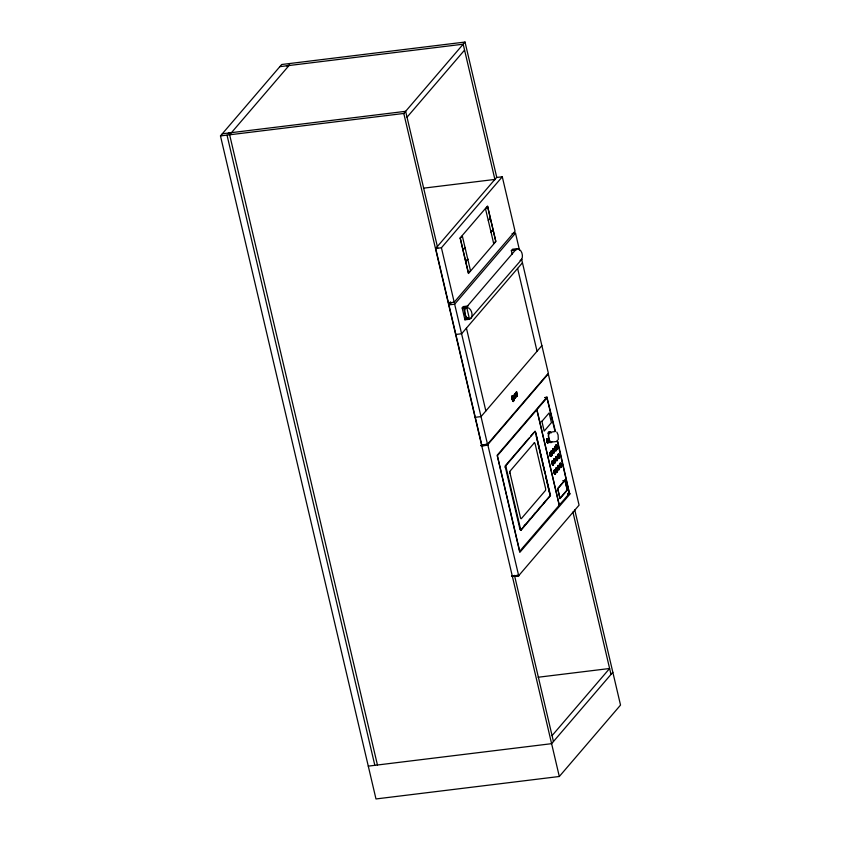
<?xml version="1.0" encoding="UTF-8"?>
<svg xmlns="http://www.w3.org/2000/svg" width="841" height="841" viewBox="0 0 841 841"><rect width="100%" height="100%" fill="white"/><g stroke="black" fill="none" stroke-linecap="round" stroke-linejoin="round"><path stroke-width="1.26" d="M512.022 397.236L512.327 395.585L513.672 399.202M513.714 400.6L513.62 399.969M513.746 400.179L513.63 401.252M515.964 397.036L515.985 396.658A1.714 0.589 83 0 0 515.89 395.974L515.848 392.673M515.522 396.605L515.586 395.953M514.398 397.309L513.977 395.775M512.18 396.941L512.18 398.529M515.838 393.672L515.88 394.618A1.798 0.62 83 0 0 515.996 395.196L516.363 395.743M514.534 398.939L514.082 399.454L514.377 397.309M511.938 396.237L512.043 397.646M513.62 400.327L513.452 401.073M515.417 396.489L515.47 397.32L515.996 397.026M487.769 444.637L548.29 373.898L579.071 505.147L518.687 575.696L487.769 444.637L481.22 445.436M505.084 465.967L505.178 467.743M546.713 439.254L546.829 442.082M549.657 452.647L549.678 453.804M549.678 453.267L549.814 452.637M549.835 453.246L551.412 450.744M552.274 454.319L552.316 453.31M552.684 449.914L552.821 449.304M552.348 454.466L551.875 451.112M551.854 461.572L552.905 465.336M551.875 462.172L552.463 460.763M554.566 447.57L556.269 444.815M554.198 452.342L554.177 451.754M554.724 447.549L554.703 446.928M553.367 464.001L552.915 465.189M553.82 459.901L553.967 459.281M555.333 473.798L554.587 473.788L553.956 470.55M555.775 457.62L555.754 457.031M557.236 448.758L557.11 446.424M557.373 448.127L556.017 450.723L555.018 450.303M558.308 439.465L558.088 434.923L556.847 432.074M555.502 473.578L555.491 471.896M555.933 468.868L556.069 468.258M558.329 457.998L558.014 457.451A2.208 0.767 83 0 1 557.72 455.875L558.519 453.982M557.289 460.048L557.268 458.934M557.72 455.349L557.867 454.739M557.425 470.708L557.141 471.78L556.395 471.38M557.877 466.597L558.025 465.988M559.212 457.189L558.582 458.334M559.822 464.327L559.801 463.727M559.391 469.026L559.391 467.344M561.325 466.156L561.241 467.154M556.9 441.504L550.55 442.145L548.868 438.855L548.5 434.997L549.173 432.432L555.47 431.454L546.913 397.204L497.157 455.244L519.791 552.39L569.704 494.382L557.488 440.274M515.239 398.098L515.028 395.932M512.148 396.941L513.126 400.789L512.663 400.106M512.053 396.553L512.4 395.995M515.155 393.556L515.144 394.881M516.605 396.553L516.679 395.491M547.806 433.683L548.416 432.085L549.867 432.327M546.618 439.412L546.829 438.855M548.027 442.166L547.649 443.091M547.985 442.702L547.912 440.095L548.08 440.621M549.73 452.794L551.812 450.755M552.726 449.462L553.262 448.505L553.904 449.062M552.243 454.876L552.432 454.298M554.618 447.097L556.3 445.036M554.776 447.076L554.86 446.466M554.124 452.216L553.946 453.015L553.336 452.731M551.927 461.709L551.959 461.173M553.872 459.438L554.072 458.881M557.163 448.61L555.638 450.65L555.028 449.693M557.12 449.168L557.32 448.589M555.817 457.168C556.563 454.645 558.067 458.892 557.457 460.027L557.184 460.458M556.017 456.61L556.027 459.838M555.27 462.193L554.902 463.118M557.772 454.897L558.172 454.172L558.75 454.676M554.03 470.687L554.23 470.13M555.975 468.416L556.574 467.722L557.131 468.605M557.93 466.145L558.13 465.588M557.341 471.706L557.331 469.026M559.875 463.864C561.22 460.321 562.629 469.635 560.295 466.829M560.074 463.307L560.264 466.986M561.273 466.618L560.905 467.543L560.484 467.133M514.208 394.429L514.114 395.627M514.934 393.535L514.829 394.66A1.671 0.578 83 0 0 515.018 395.375L515.186 395.743M514.976 250.618L465.441 308.395C463.57 312.085 465.283 318.497 469.751 319.223L521.672 259.459C523.544 255.759 521.83 249.356 517.362 248.621L515.827 249.63M471.286 318.224C473.168 314.523 471.444 308.121 466.976 307.385L465.441 308.395M516.637 396.542L515.26 395.081M551.864 441.746L551.065 442.681L549.562 441.357L548.343 436.164L549.078 432.001L550.014 431.801L551.023 433.041M552.337 454.666L552.085 455.149L552.222 451.554M554.03 452.574L553.147 452.426M552.022 461.352L552.884 460.984M557.867 454.529L558.729 454.172M558.981 458.45L559.118 455.507M554.124 470.319L554.818 470.172M556.069 468.048C557.636 466.082 558.582 472.915 556.584 471.685M549.646 496.137L549.762 493.835M574.76 509.919L620.532 705.084L559.307 776.495L375.98 798.95L220.468 135.916L281.693 64.505L465.02 42.05L496.8 177.556M228.857 132.973L228.289 133.624L230.907 133.298L289.577 64.873L286.403 65.84M220.468 135.916L403.796 113.461L465.02 42.05M407.023 117.225L464.568 50.103M435.691 248.473L496.558 177.483L502.287 176.789L515.049 231.222L454.193 302.213L448.463 302.907L435.691 248.473L441.42 247.769L502.287 176.789M460.101 238.014L487.538 206.045L495.864 241.546L468.437 273.514L460.132 238.014M465.02 247.401L462.96 249.756L460.321 238.308L462.34 235.964L464.978 247.401M467.754 259.039L465.693 261.393L463.013 249.956L465.073 247.59L467.712 259.039M490.986 232.158L493.047 229.803L495.738 241.241L493.678 243.596L491.039 232.148M521.588 259.081L548.353 373.225L487.496 444.216L481.767 444.921L448.926 304.884L450.902 302.581M448.926 304.884L454.655 304.179L515.512 233.188L519.559 250.45M462.172 307.974L463.38 306.566L467.953 306.008L466.744 307.417L462.172 307.974L464.947 319.811L469.53 319.254L466.744 307.417M512.169 254.171L511.339 250.618L512.547 249.209L517.141 248.705M517.131 248.652L515.922 250.061L511.339 250.618M464.947 319.811L466.156 318.403L468.448 318.119M522.45 262.781L461.593 333.761L455.864 334.466M541.877 345.619L481.02 416.6L475.291 417.304M512.169 396.122L512.915 396.647M516.048 392.348C518.014 402.65 516.931 389.961 516.216 392.116M516.658 391.601L516.805 393.252M514.103 399.443L513.189 395.659L513.883 395.459M513.809 396.1L513.725 396.952L513.725 396.037M514.114 397.467L514.103 398.424L514.177 397.541M513.473 401.073L512.726 400.547M541.898 421.362L549.141 412.92L551.423 422.645L544.18 431.097L541.898 421.362L541.247 421.446M528.957 438.161L505.609 465.399L505.504 467.701M530.618 436.216L533.961 432.327M550.75 456.348C554.471 452.942 548.742 459.049 549.604 453.762M557.12 449.22L556.017 450.723M551.128 456.432L552.243 455.128M523.806 526.287L525.467 524.342M528.81 520.453L530.471 518.508M533.804 514.618L535.475 512.674M538.808 508.784L540.479 506.839M543.812 502.95L545.483 501.005M564.952 480.432L557.772 488.8L559.99 498.219L567.16 489.861L564.952 480.432L562.766 480.705M552.064 735.623L609.609 668.5L538.124 677.247M612.837 672.264L551.612 743.675L368.284 766.13M521.672 259.459L520.137 260.458M534.792 431.359L535.706 432.474L550.182 495.57L520.653 530.24M546.86 438.802L547.775 439.612M547.785 442.776L547.039 442.377M552.915 448.652C554.797 448.264 555.081 454.466 553.126 452.584M555.67 450.871L555.049 450.135M556.059 456.558L556.605 456.652M558.792 458.576L559.454 456.684L558.571 454.182M556.984 460.532L556.237 460.132M560.106 463.254L560.852 463.654M558.161 465.525L558.908 465.925M556.511 467.459L555.859 468.784L556.185 471.086M558.95 469.825L559.37 467.911M557.352 471.948L556.227 470.971A2.208 0.767 83 0 1 555.933 469.394L556.017 468.763M515.68 392.652L515.932 393.63M279.853 66.649L463.181 44.195L494.96 179.69M222.308 133.772L405.635 111.317L437.719 248.095M423.412 188.184L494.897 179.427M512.074 233.609L515.512 233.188M513.189 397.74C514.524 403.932 511.559 394.376 513.105 397.383M512.264 397.667L512.558 399.328M513.367 399.517L513.178 398.15M512.842 400.127L512.526 399.338M544.894 397.499L547.071 397.236M545.063 397.646L547.239 397.383M481.273 445.152L487.864 444.269M481.241 445.278L487.78 444.479M481.22 445.614L487.769 444.815M481.241 445.804L487.791 445.005M481.273 445.993L487.822 445.183M556.164 445.162L556.889 445.562M567.643 493.488L569.82 493.225M567.643 493.94L569.83 493.667M567.601 494.329L569.788 494.066M518.329 575.244C497.409 578.061 533.604 574.256 511.885 576.358M511.833 576.222L518.371 575.412M515.134 398.329L514.503 397.688M549.583 432.169L550.508 432.663M547.028 438.687L547.607 439.202M556.111 444.836L556.7 445.047M553.136 448.737L553.883 449.651M551.254 450.765L552.001 451.26M558.96 458.555L557.646 455.833M557.015 460.826L556.427 460.616M552.327 460.994L552.905 461.499M558.298 465.21L559.076 466.335M552.537 464.978C554.24 466.009 553.609 462.193 553.094 461.32L552.505 460.815M552.737 465.357L553.367 463.486M555.218 474.345L554.45 473.651M513.346 401.609L512.274 399.549M516.237 395.69L516.406 395.207M556.332 445.089L556.91 445.993M549.919 442.681L548.91 441.441M554.45 458.545L555.165 460.122M550.708 456.295L550.14 455.391M556.563 467.522L557.499 470.224M554.608 469.793C555.943 470.308 556.364 474.944 554.639 473.956M520.81 530.166L505.735 465.882L535.265 431.223L550.508 495.538L521.126 530.103L520.148 529.798M514.545 394.524L514.934 395.449M514.776 397.309L514.892 396.384M556.616 456.463L556.973 457.357M547.018 442.534L547.996 442.955L548.311 441.199M560.642 467.302L560.127 466.419A2.208 0.767 83 0 1 559.833 464.842L559.749 464.232M555.039 459.049L553.914 458.902L554.072 462.108M554.671 458.734C556.322 459.564 555.459 465.157 554.124 461.993A2.208 0.767 83 0 1 553.83 460.416L553.914 459.785M554.829 469.982L555.375 471.307L555.039 470.319M514.797 397.309L514.398 395.648M556.763 445.404L557.068 445.982M558.781 454.518L558.918 455.086M560.884 463.496L561.168 464.547M554.871 449.714L555.176 450.282M556.826 456.789L557.215 458.387M553.283 452.563L552.979 452.016A2.208 0.767 83 0 1 552.684 450.44L552.611 449.83M556.374 460.269L555.869 458.082M556.216 460.29L556.069 459.722A2.208 0.767 83 0 1 555.775 458.145M552.032 451.091L552.18 451.68M558.487 469.246L558.172 468.7A2.208 0.767 83 0 1 557.877 467.123L557.972 466.492M547.176 442.513L546.871 441.967A2.208 0.767 83 0 1 546.576 440.39L547.365 438.497L548.143 441.798M554.429 462.539L553.914 460.363M552.926 461.341L553.073 461.909M549.982 455.412L550.287 455.98M556.532 471.517L556.017 469.331M552.484 464.821L552.169 464.264A2.208 0.767 83 0 1 551.875 462.687L551.969 462.056M554.419 473.809L554.282 473.241A2.208 0.767 83 0 1 553.977 471.664L553.904 471.055M512.737 400.852L512.463 399.843M514.65 397.782L514.145 395.617M512.926 397.33L513.21 398.14M512.695 400.095L512.274 398.687M513.063 396.731L513.304 397.772M556.952 445.877L557.205 446.476M558.96 454.97L559.16 456.116M561.073 463.948L561.22 464.484M558.14 457.546L557.814 455.244M560.243 466.524L559.917 464.789M554.976 449.819L554.787 448.642M554.724 449.21L554.818 449.84M559.118 466.219L559.212 466.829M553.925 449.536L554.019 450.145M558.298 468.794L557.972 467.06M553.094 452.111L552.768 449.809M552.936 452.132L552.611 450.398M555.071 459.512L555.26 460.658M552.064 451.575L552.316 452.185M553.115 461.793L553.21 462.392M546.986 442.072L546.671 440.337M550.098 455.517L549.898 454.34M552.295 464.369L551.969 462.634M554.23 473.357L553.904 471.633M520.001 529.441L505.798 468.984M512.432 400.032L512.243 398.981M514.787 395.901L514.955 396.553M517.614 268.416L537.042 351.254M555.039 431.496L546.965 397.898L497.378 455.748L519.717 551.244L569.368 493.415L557.131 440.39M572.921 512.053L610.997 674.408M536.915 409.599L559.328 505.168M536.81 409.714L559.223 505.283M536.274 436.342L537.473 441.462M538.072 444.016L541.667 459.344M542.266 461.898L544.968 473.399M545.567 475.953L549.457 492.553M516.994 394.166L517.341 395.659M463.38 306.566L466.156 318.403M466.429 328.127L485.856 410.965M441.42 247.769L454.193 302.213M454.655 304.179L487.496 444.216M450.303 301.793L450.913 304.347M514.471 575.349L553.452 741.531M403.796 113.461L559.307 776.495M229.635 134.791L377.451 765.005M227.017 135.107L374.834 765.321M513.378 398.224L513.693 399.706M512.18 399.033L511.948 397.488M557.268 446.403L557.31 447.034M559.276 466.755L559.318 467.365M557.173 457.777L557.341 459.543M554.818 449.262L554.65 447.454M554.661 449.283L554.492 447.465M554.082 450.082L554.251 451.838M552.222 452.132L552.421 452.731M553.273 462.329L553.441 463.517M512.306 398.687L512.169 397.551M557.383 447.013L557.446 448.221M557.226 447.034L557.289 447.654M554.187 450.671L554.251 451.27M549.825 454.361L549.762 453.152M513.599 399.559L513.714 400.179M561.399 465.672L561.399 466.25M557.362 447.591L557.289 448.242M509.741 473.325A1.798 0.62 83 0 1 509.635 471.549M557.856 466.009C558.224 475.638 561.883 463.507 557.856 466.009M487.591 206.529L485.53 208.883L488.211 220.321L490.271 217.966L487.591 206.529M490.324 218.166L488.264 220.521L490.986 231.948L493.005 229.604L490.324 218.166M467.796 259.228L465.735 261.593L468.469 273.02L470.476 270.676L467.796 259.228M534.245 442.892L510.172 470.981A1.798 0.62 83 0 0 510.067 473.283L520.421 517.488A1.798 0.62 83 0 0 521.346 518.624L545.42 490.513A1.798 0.62 83 0 0 545.515 488.211L535.16 444.016A1.798 0.62 83 0 0 534.245 442.871M564.973 479.99L557.604 488.589L559.969 498.671L567.339 490.072L564.973 479.99"/></g></svg>
